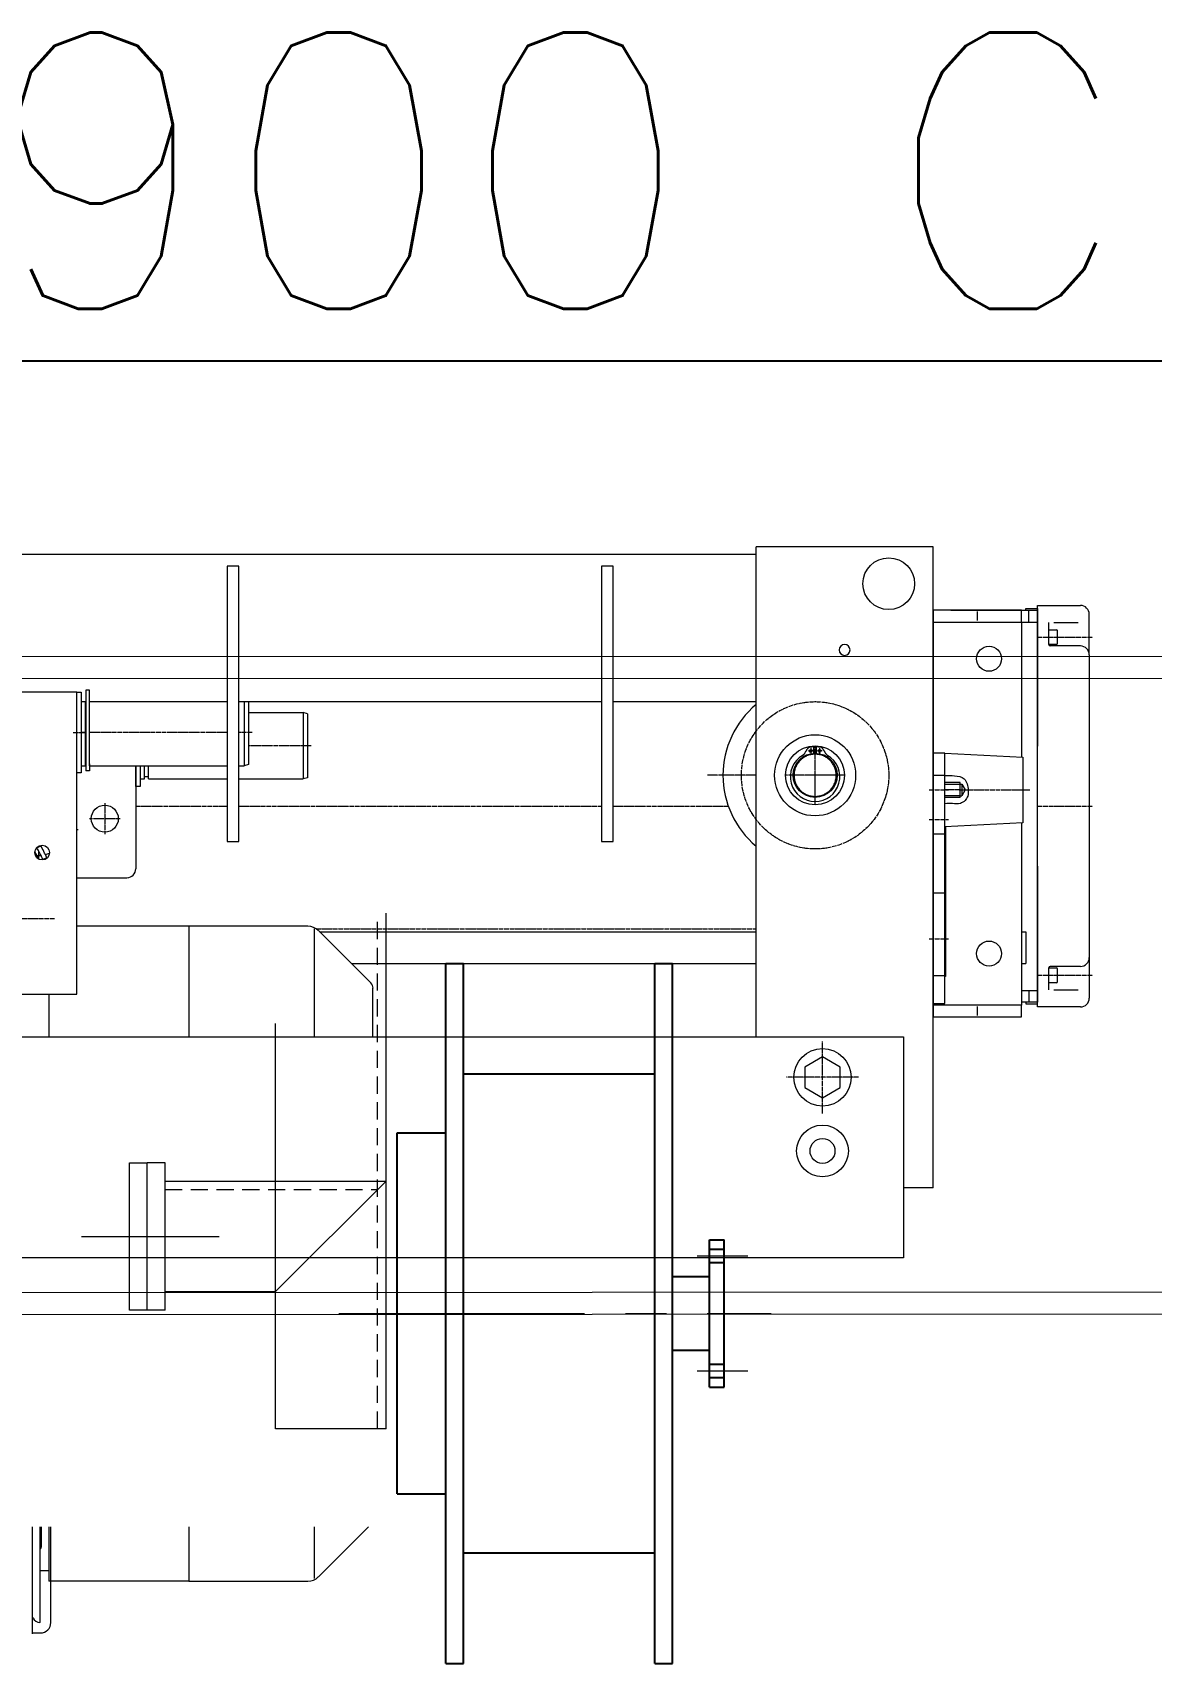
# Model space of a CAD drawing. Header units: millimetres. Extents: x 68421 to 1479662, y -51504 to 144751.
# Drawn here: x 1164468 to 1165481, y 15714 to 17191 of the extents above; entities that cross this region are included whole.
import ezdxf

# ---------------------------------------------------------------- set-up
doc = ezdxf.new("R2010")
doc.units = ezdxf.units.MM
doc.header["$LTSCALE"] = 0.35
doc.header["$MEASUREMENT"] = 0
for name, pattern in [('CENTER2', [28.575, 19.05, -3.175, 3.175, -3.175]), ('CONTIN', [0, 0, 0]), ('DASHED', [1290.855, 860.57, -430.285]), ('DOT_CENTER', [14, 12, -1, 0, -1]), ('HIDDEN', [9.525, 6.35, -3.175])]:
    doc.linetypes.add(name, pattern=pattern)
doc.layers.get('0').update_dxf_attribs({"linetype": 'CONTIN'})
for name, color, linetype in [('07', 7, 'CONTINUOUS'), ('11', 7, 'CONTIN'), ('2', 6, 'CONTIN'), ('Default', 7, 'CONTINUOUS')]:
    doc.layers.add(name, color=color, linetype=linetype)
doc.styles.add('SIMPLEX', font='simplex.shx', dxfattribs={"width": 0.8})

# ---------------------------------------------------------------- blocks, each defined once
blk = doc.blocks.new('A$C556C4CC6')
at = {"layer": '07', "color": 3, "linetype": 'Continuous', "ltscale": 100}
for p, q in [((72.5, 475), (84.5, 475)), ((72.5, 475), (72.5, 0)), ((84.5, 475), (84.5, 0)), ((214.5, 475), (214.5, 0)), ((214.5, 475), (226.5, 475)), ((226.5, 475), (226.5, 0)), ((84.5, 400), (214.5, 400)), ((39.5, 360), (39.5, 115)), ((39.5, 360), (72.5, 360)), ((251.5, 287.5), (251.5, 187.5)), ((251.5, 287.5), (261.5, 287.5)), ((251.5, 281), (261.5, 281)), ((261.5, 287.5), (261.5, 187.5)), ((251.5, 272), (261.5, 272)), ((226.5, 262.5), (251.5, 262.5)), ((226.5, 212.5), (251.5, 212.5)), ((251.5, 203), (261.5, 203)), ((251.5, 194), (261.5, 194)), ((251.5, 187.5), (261.5, 187.5)), ((39.5, 115), (72.5, 115)), ((84.5, 75), (214.5, 75)), ((72.5, 0), (84.5, 0)), ((214.5, 0), (226.5, 0))]:
    blk.add_line(p, q, dxfattribs=at)
at = {"layer": 'Default', "color": 1, "linetype": 'CENTER2', "lineweight": 13, "ltscale": 25}
for p, q in [((243.1, 276.5), (277.6, 276.5)), ((0, 237.5), (293.3, 237.5)), ((243.1, 198.5), (277.6, 198.5))]:
    blk.add_line(p, q, dxfattribs=at)
blk = doc.blocks.new('GHAGR')
at = {"color": 3, "linetype": 'Continuous', "lineweight": 0}
for p, q in [((1167754.9, -28294.1), (1169002.4, -28294.1)), ((1167754.9, -28294.1), (1169002.4, -28294.1)), ((1169002.4, -28731.1), (1169002.4, -28287.4)), ((1169002.4, -28731.1), (1169002.4, -28287.4)), ((1169162.6, -28287.4), (1169002.4, -28287.4)), ((1169162.6, -28287.4), (1169002.4, -28287.4)), ((1169002.4, -28427.5), (1169002.4, -28294.1)), ((1169002.4, -28427.5), (1169002.4, -28294.1)), ((1169162.6, -28474.2), (1169162.6, -28287.4)), ((1169162.6, -28867.9), (1169162.6, -28287.4)), ((1168534.1, -28304.8), (1168523.4, -28304.8)), ((1168523.4, -28304.8), (1168523.4, -28554.3)), ((1168534.1, -28554.3), (1168534.1, -28304.8)), ((1168873, -28304.8), (1168862.3, -28304.8)), ((1168862.3, -28304.8), (1168862.3, -28554.3)), ((1168873, -28554.3), (1168873, -28304.8)), ((1169242.6, -28344.8), (1169162.6, -28344.8)), ((1169162.6, -28344.8), (1169162.6, -28355.5)), ((1169178.6, -28344.8), (1169242.6, -28344.8)), ((1169202.6, -28346.1), (1169202.6, -28354.1)), ((1169242.6, -28344.8), (1169246.6, -28344.8)), ((1169242.6, -28355.5), (1169242.6, -28344.8)), ((1169246.6, -28344.8), (1169246.6, -28343.1)), ((1169246.6, -28343.1), (1169257.3, -28343.1)), ((1169246.6, -28344.8), (1169249.3, -28344.8)), ((1169249.3, -28355.5), (1169249.3, -28344.8)), ((1169249.3, -28344.8), (1169257.3, -28344.8)), ((1169257.3, -28704.1), (1169257.3, -28340.5)), ((1169257.3, -28340.5), (1169296, -28340.5)), ((1169257.3, -28343.1), (1169257.3, -28344.8)), ((1169257.3, -28344.8), (1169257.3, -28355.5)), ((1169304, -28385.2), (1169304, -28348.5)), ((1169162.6, -28355.5), (1169242.6, -28355.5)), ((1169162.6, -28355.5), (1169162.6, -28474.2)), ((1169242.6, -28355.5), (1169249.3, -28355.5)), ((1169242.6, -28355.5), (1169242.6, -28477.8)), ((1169249.3, -28355.5), (1169257.3, -28355.5)), ((1169257.3, -28355.5), (1169257.3, -28438.9)), ((1169267.3, -28362.5), (1169267.3, -28356)), ((1169267.3, -28369.2), (1169267.3, -28362.5)), ((1169267.3, -28362.5), (1169274.5, -28362.5)), ((1169267.3, -28375.8), (1169267.3, -28369.2)), ((1169272, -28356), (1169294, -28356)), ((1169275.3, -28375), (1169275.3, -28363.3)), ((1169274.5, -28375.8), (1169267.3, -28375.8)), ((1169296, -28377.2), (1169268.6, -28377.2)), ((1169304, -28385.2), (1169304, -28659.4)), ((1168387.3, -28418.9), (1168084.4, -28418.9)), ((1168387.3, -28692.4), (1168387.3, -28418.9)), ((1168387.3, -28418.9), (1168391.3, -28418.9)), ((1168387.3, -28492.2), (1168387.3, -28418.9)), ((1168391.3, -28418.9), (1168391.3, -28492.2)), ((1168391.3, -28427.5), (1168395.5, -28427.5)), ((1168391.3, -28427.5), (1168395.5, -28427.5)), ((1168395.5, -28427.5), (1168395.3, -28427.5)), ((1168395.3, -28483.6), (1168395.3, -28427.5)), ((1168398.9, -28417.2), (1168395.5, -28417.2)), ((1168395.5, -28417.2), (1168395.5, -28490.2)), ((1168398.9, -28425.5), (1168398.9, -28417.2)), ((1168398.9, -28483.9), (1168398.9, -28425.5)), ((1168398.9, -28427.5), (1168523.4, -28427.5)), ((1168398.9, -28427.5), (1168523.4, -28427.5)), ((1168398.9, -28485.6), (1168398.9, -28427.5)), ((1168534.1, -28427.5), (1168862.3, -28427.5)), ((1168534.1, -28427.5), (1168862.3, -28427.5)), ((1168538.8, -28427.5), (1168538.8, -28485.6)), ((1168542.8, -28427.5), (1168542.8, -28484.5)), ((1168873, -28427.5), (1169002.4, -28427.5)), ((1168873, -28427.5), (1169002.4, -28427.5)), ((1168542.8, -28437.5), (1168592.2, -28437.5)), ((1168592.2, -28437.5), (1168592.2, -28497.6)), ((1168596.2, -28438.6), (1168592.2, -28437.5)), ((1168596.2, -28438.6), (1168596.2, -28496.5)), ((1169257.3, -28438.9), (1169257.3, -28468)), ((1169257.3, -28468.9), (1169257.3, -28438.9)), ((1169054.5, -28474.3), (1169054.5, -28468.5)), ((1169057.2, -28474.3), (1169057.2, -28468.5)), ((1168391.3, -28485.6), (1168395.3, -28485.6)), ((1168395.5, -28483.6), (1168395.3, -28483.6)), ((1168395.3, -28485.6), (1168395.3, -28483.6)), ((1168398.9, -28483.9), (1168398.9, -28485.6)), ((1168398.9, -28485.6), (1168523.4, -28485.6)), ((1168398.9, -28485.6), (1168398.9, -28490.2)), ((1168440.7, -28485.6), (1168440.7, -28579)), ((1168440.7, -28504.3), (1168440.7, -28485.6)), ((1168444.7, -28485.6), (1168444.7, -28504.3)), ((1168448.7, -28495.6), (1168448.7, -28485.6)), ((1168452.2, -28495.6), (1168452.2, -28485.6)), ((1168534.1, -28485.6), (1168538.8, -28485.6)), ((1168542.8, -28484.5), (1168538.8, -28485.6)), ((1169162.6, -28494.3), (1169162.6, -28474.2)), ((1169162.6, -28474.2), (1169162.6, -28493.6)), ((1169162.6, -28474.2), (1169162.6, -28494.3)), ((1169173.2, -28474.2), (1169162.6, -28474.2)), ((1169162.6, -28474.2), (1169162.6, -28494.3)), ((1169173.2, -28474.2), (1169162.6, -28474.2)), ((1169173.2, -28487.7), (1169173.2, -28474.2)), ((1169173.2, -28494.3), (1169173.2, -28474.2)), ((1169173.2, -28474.2), (1169244, -28477.9)), ((1169173.2, -28494.3), (1169173.2, -28474.2)), ((1169244, -28477.9), (1169244, -28537.3)), ((1168391.3, -28492.2), (1168387.3, -28492.2)), ((1168398.9, -28490.2), (1168395.5, -28490.2)), ((1168444.7, -28497.6), (1168448.7, -28497.6)), ((1168448.7, -28497.6), (1168448.7, -28495.6)), ((1168452.2, -28495.6), (1168448.7, -28495.6)), ((1168452.2, -28497.6), (1168452.2, -28495.6)), ((1168452.2, -28497.6), (1168523.4, -28497.6)), ((1168534.1, -28497.6), (1168592.2, -28497.6)), ((1168596.2, -28496.5), (1168592.2, -28497.6)), ((1169162.6, -28675.7), (1169162.6, -28494.3)), ((1169162.6, -28494.3), (1169173.2, -28494.3)), ((1169162.6, -28494.3), (1169162.6, -28675.7)), ((1169162.6, -28494.3), (1169162.6, -28675.7)), ((1169173.2, -28494.3), (1169173.2, -28487.7)), ((1169173.2, -28494.4), (1169173.2, -28494.3)), ((1169173.2, -28675.7), (1169173.2, -28494.3)), ((1169173.2, -28494.4), (1169173.2, -28494.3)), ((1169173.2, -28500.9), (1169173.2, -28494.4)), ((1169173.2, -28500.9), (1169173.2, -28494.4)), ((1169173.2, -28502.3), (1169173.2, -28500.9)), ((1169173.2, -28502.3), (1169173.2, -28500.9)), ((1169187.1, -28500.9), (1169173.2, -28500.9)), ((1169187.1, -28502.3), (1169187.1, -28500.9)), ((1168444.7, -28504.3), (1168440.7, -28504.3)), ((1169173.2, -28512.9), (1169173.2, -28502.3)), ((1169173.2, -28502.3), (1169187.1, -28502.3)), ((1169173.2, -28507.6), (1169173.2, -28502.3)), ((1169173.2, -28512.9), (1169173.2, -28507.6)), ((1169173.2, -28514.3), (1169173.2, -28512.9)), ((1169187.1, -28512.9), (1169173.2, -28512.9)), ((1169173.2, -28514.3), (1169173.2, -28512.9)), ((1169173.2, -28517), (1169173.2, -28514.3)), ((1169173.2, -28517), (1169173.2, -28514.3)), ((1169187.1, -28514.3), (1169173.2, -28514.3)), ((1169173.2, -28520), (1169173.2, -28517)), ((1169173.2, -28520), (1169173.2, -28517)), ((1169187.1, -28502.3), (1169188.6, -28502.3)), ((1169187.1, -28512.9), (1169187.1, -28502.3)), ((1169187.1, -28512.9), (1169188.6, -28512.9)), ((1169187.1, -28514.3), (1169187.1, -28512.9)), ((1169188.6, -28502.3), (1169191.7, -28507.6)), ((1169188.6, -28502.3), (1169188.6, -28512.9)), ((1169191.7, -28507.6), (1169188.6, -28512.9)), ((1169173.2, -28541), (1169173.2, -28520)), ((1169173.2, -28701.1), (1169173.2, -28520)), ((1169244, -28537.3), (1169173.2, -28541)), ((1169173.9, -28540.9), (1169173.9, -28676.4)), ((1169242.6, -28537.4), (1169242.6, -28702.4)), ((1168351.3, -28560), (1168354.8, -28558.1)), ((1168523.4, -28554.3), (1168534.1, -28554.3)), ((1168862.3, -28554.3), (1168873, -28554.3)), ((1168360.2, -28569), (1168356.6, -28570.6)), ((1169257.3, -28605.7), (1169257.3, -28575.6)), ((1168387.3, -28587), (1168432.7, -28587)), ((1169257.3, -28576.6), (1169257.3, -28605.7)), ((1169257.3, -28605.7), (1169257.3, -28689.1)), ((1168488.7, -28630.9), (1168387.3, -28630.9)), ((1168596.6, -28630.9), (1168488.7, -28630.9)), ((1168488.7, -28630.9), (1168488.7, -28731.1)), ((1168602.2, -28633.4), (1168602.2, -28731.1)), ((1168606.1, -28634.8), (1168653.6, -28682.3)), ((1168607.2, -28635.9), (1169002.4, -28635.9)), ((1169173.2, -28635.9), (1169173.9, -28635.9)), ((1169242.6, -28635.9), (1169246.6, -28635.9)), ((1169246.6, -28635.9), (1169246.6, -28664.7)), ((1169304, -28659.4), (1169304, -28696.1)), ((1168636, -28664.7), (1169002.4, -28664.7)), ((1169162.6, -28675.7), (1169162.6, -28701.1)), ((1169162.6, -28701.1), (1169162.6, -28675.7)), ((1169162.6, -28675.7), (1169173.2, -28675.7)), ((1169162.6, -28675.7), (1169162.6, -28701.1)), ((1169162.6, -28676.4), (1169162.6, -28701.1)), ((1169173.2, -28664.7), (1169173.9, -28664.7)), ((1169173.2, -28701.1), (1169173.2, -28675.7)), ((1169173.9, -28676.4), (1169173.2, -28676.4)), ((1169242.6, -28664.7), (1169246.6, -28664.7)), ((1169267.3, -28675.4), (1169267.3, -28668.7)), ((1169267.3, -28668.7), (1169274.5, -28668.7)), ((1169267.3, -28682.1), (1169267.3, -28675.4)), ((1169296, -28667.4), (1169268.6, -28667.4)), ((1169275.3, -28681.3), (1169275.3, -28669.5)), ((1168084.4, -28692.4), (1168387.3, -28692.4)), ((1168362, -28692.4), (1168362, -28731.1)), ((1168362, -28692.4), (1168362, -28731.1)), ((1168655.5, -28731.1), (1168655.5, -28687.1)), ((1169242.6, -28689.1), (1169249.3, -28689.1)), ((1169249.3, -28689.1), (1169249.3, -28699.7)), ((1169249.3, -28689.1), (1169257.3, -28689.1)), ((1169257.3, -28689.1), (1169257.3, -28699.7)), ((1169267.3, -28688.6), (1169267.3, -28682.1)), ((1169274.5, -28682.1), (1169267.3, -28682.1)), ((1169272, -28688.6), (1169294, -28688.6)), ((1169162.6, -28701.1), (1169162.6, -28702.4)), ((1169162.6, -28701.1), (1169173.2, -28701.1)), ((1169162.6, -28867.9), (1169162.6, -28701.1)), ((1169162.6, -28701.1), (1169173.2, -28701.1)), ((1169242.6, -28702.4), (1169162.6, -28702.4)), ((1169162.6, -28702.4), (1169162.6, -28713.1)), ((1169202.6, -28703.7), (1169202.6, -28711.7)), ((1169246.6, -28699.7), (1169242.6, -28699.7)), ((1169242.6, -28713.1), (1169242.6, -28702.4)), ((1169246.6, -28699.7), (1169246.6, -28701.4)), ((1169249.3, -28699.7), (1169246.6, -28699.7)), ((1169246.6, -28701.4), (1169257.3, -28701.4)), ((1169257.3, -28699.7), (1169249.3, -28699.7)), ((1169257.3, -28701.4), (1169257.3, -28699.7)), ((1169296, -28704.1), (1169257.3, -28704.1)), ((1169162.6, -28713.1), (1169242.6, -28713.1)), ((1167621.4, -28731.1), (1169135.9, -28731.1)), ((1169135.9, -28731.1), (1169135.9, -28931.2)), ((1169062.5, -28749.3), (1169046.5, -28758.5)), ((1169078.5, -28758.5), (1169062.5, -28749.3)), ((1169046.5, -28758.5), (1169046.5, -28777)), ((1169078.5, -28777), (1169078.5, -28758.5)), ((1169046.5, -28777), (1169062.5, -28786.3)), ((1169062.5, -28786.3), (1169078.5, -28777)), ((1169162.6, -28867.9), (1169135.9, -28867.9)), ((1169162.6, -28867.9), (1169135.9, -28867.9)), ((1169135.9, -28931.2), (1167621.4, -28931.2)), ((1168347.3, -29271.9), (1168347.3, -29174.9)), ((1168354.1, -29195.3), (1168354.1, -29174.9)), ((1168355.4, -29182.9), (1168355.4, -29174.9)), ((1168362, -29174.9), (1168362, -29214.8)), ((1168362, -29174.9), (1168362, -29224.1)), ((1168363.8, -29261.6), (1168363.8, -29174.9)), ((1168488.7, -29174.9), (1168488.7, -29224.1)), ((1168602.2, -29174.9), (1168602.2, -29221.6)), ((1168651.4, -29174.9), (1168606.1, -29220.2)), ((1168354.1, -29252.2), (1168354.1, -29195.3)), ((1168355.4, -29191.7), (1168355.4, -29182.9)), ((1168362, -29214.8), (1168354.1, -29214.8)), ((1168488.7, -29224.1), (1168362, -29224.1)), ((1168488.7, -29224.1), (1168596.6, -29224.1)), ((1168354, -29252.2), (1168354.1, -29252.2)), ((1168354.1, -29261.6), (1168354.1, -29252.2)), ((1168347.8, -29257.5), (1168347.3, -29256.4)), ((1168354.1, -29261.6), (1168354, -29261.6)), ((1168347.3, -29270.9), (1168354.5, -29270.9))]:
    blk.add_line(p, q, dxfattribs=at)
at = {"color": 3, "linetype": 'DOT_CENTER', "lineweight": 0}
for p, q in [((1169257.3, -28369.2), (1169307.3, -28369.2)), ((1168384, -28455.6), (1168394.7, -28455.6)), ((1168395.5, -28455.6), (1168391.3, -28455.6)), ((1168523.4, -28455.6), (1168398.9, -28455.6)), ((1168546.1, -28455.6), (1168534.1, -28455.6)), ((1168599.5, -28467.6), (1168542.8, -28467.6)), ((1169054.2, -28472.2), (1169049.4, -28472.2)), ((1169051.8, -28469.8), (1169051.8, -28474.6)), ((1169055.8, -28494.3), (1169055.8, -28467.6)), ((1169055.8, -28494.3), (1169055.8, -28471.6)), ((1169062.2, -28472.2), (1169057.4, -28472.2)), ((1169059.8, -28469.8), (1169059.8, -28474.6)), ((1169002.4, -28494.3), (1168958.5, -28494.3)), ((1169055.8, -28494.3), (1169029.1, -28494.3)), ((1169055.8, -28494.3), (1169033.1, -28494.3)), ((1169082.5, -28494.3), (1169055.8, -28494.3)), ((1169055.8, -28520.9), (1169055.8, -28494.3)), ((1169055.8, -28516.9), (1169055.8, -28494.3)), ((1169078.5, -28494.3), (1169055.8, -28494.3)), ((1169159.2, -28507.6), (1169176.6, -28507.6)), ((1169186.3, -28507.6), (1169173.2, -28507.6)), ((1169186.3, -28507.6), (1169194.3, -28507.6)), ((1169194.3, -28507.6), (1169250.2, -28507.6)), ((1168412.7, -28519.6), (1168412.7, -28547.6)), ((1168440.7, -28522.3), (1168523.4, -28522.3)), ((1168534.1, -28522.3), (1168862.3, -28522.3)), ((1168873, -28522.3), (1168977.3, -28522.3)), ((1169257.3, -28522.3), (1169307.3, -28522.3)), ((1168388.7, -28543.6), (1168387.3, -28543.6)), ((1168426.7, -28533.6), (1168398.7, -28533.6)), ((1169159.2, -28534.3), (1169176.6, -28534.3)), ((1168352.6, -28562.6), (1168352.6, -28570)), ((1168367.3, -28624.3), (1168104.5, -28624.3)), ((1168604.3, -28633.4), (1169002.4, -28633.4)), ((1169173.2, -28633.4), (1169173.9, -28633.4)), ((1169159.2, -28642.4), (1169176.6, -28642.4)), ((1169173.2, -28642.4), (1169176.6, -28642.4)), ((1169257.3, -28675.4), (1169307.3, -28675.4)), ((1169062.5, -28800.5), (1169062.5, -28735.1)), ((1169095.2, -28767.8), (1169029.8, -28767.8))]:
    blk.add_line(p, q, dxfattribs=at)
at = {"lineweight": 0}
for p, q in [((1162109, -28388.4), (1174805.7, -28384.9)), ((1162135.5, -28408.3), (1174779.2, -28404.8)), ((1162638.9, -28964.3), (1174275.8, -28960.7)), ((1162625.3, -28984.2), (1174289.4, -28980.6))]:
    blk.add_line(p, q, dxfattribs=at)
at = {"color": 3, "linetype": 'DASHED', "lineweight": 0}
for p, q in [((1169054.5, -28475.2), (1169054.5, -28474.3)), ((1169057.2, -28475.2), (1169057.2, -28474.3)), ((1169173.2, -28547.6), (1169162.6, -28547.6)), ((1169173.2, -28601), (1169162.6, -28601))]:
    blk.add_line(p, q, dxfattribs=at)
at = {"color": 3, "lineweight": 0}
for p, q in [((1168667.4, -29086), (1168667.4, -28619)), ((1168567.3, -29086), (1168567.3, -28719.1)), ((1168435.2, -28978.6), (1168435.2, -28845.2)), ((1168435.2, -28845.2), (1168451.2, -28845.2)), ((1168448.5, -28845.2), (1168451.2, -28845.2)), ((1168451.2, -28978.6), (1168451.2, -28845.2)), ((1168467.2, -28845.2), (1168451.2, -28845.2)), ((1168467.2, -28978.6), (1168467.2, -28845.2)), ((1168467.2, -28861.9), (1168667.4, -28861.9)), ((1168567.3, -28961.9), (1168667.4, -28861.9)), ((1168467.2, -28961.9), (1168567.3, -28961.9)), ((1168451.2, -28978.6), (1168435.2, -28978.6)), ((1168467.2, -28978.6), (1168451.2, -28978.6)), ((1168667.4, -29086), (1168567.3, -29086))]:
    blk.add_line(p, q, dxfattribs=at)
at = {"color": 3, "linetype": 'HIDDEN', "lineweight": 0, "ltscale": 7}
for p, q in [((1168659.7, -29086), (1168659.7, -28626.6)), ((1168467.2, -28869.5), (1168659.7, -28869.5))]:
    blk.add_line(p, q, dxfattribs=at)
at = {"color": 3, "linetype": 'CENTER2', "lineweight": 0, "ltscale": 25}
blk.add_line((1168391.5, -28911.9), (1168516.3, -28911.9), dxfattribs=at)
at = {"color": 3, "linetype": 'Continuous', "lineweight": 0}
for centre, radius in [((1169122.5, -28320.8), 23.4), ((1169213.3, -28388.8), 11.3), ((1169055.8, -28494.3), 36.7), ((1169055.8, -28494.3), 26.7), ((1169051.8, -28472.2), 1.33), ((1169059.8, -28472.2), 1.33), ((1169055.8, -28494.3), 20), ((1168412.7, -28533.6), 12.2), ((1168356, -28564.3), 6.67), ((1169213.3, -28655.7), 11.3), ((1169062.5, -28767.8), 26), ((1169062.5, -28834.5), 23.4), ((1169062.5, -28834.5), 11.3)]:
    blk.add_circle(centre, radius, dxfattribs=at)
at = {"color": 3, "linetype": 'DOT_CENTER', "lineweight": 0}
blk.add_circle((1169055.8, -28494.3), 66.7, dxfattribs=at)
at = {"color": 3, "linetype": 'Continuous', "lineweight": 0}
for centre, radius, start, end in [((1169296, -28348.5), 8.01, 0, 90), ((1169274.5, -28363.3), 0.801, 0, 90), ((1169082.5, -28380.8), 4.94, 0, 180), ((1169082.5, -28380.8), 4.94, 180, 0), ((1169268.6, -28375.8), 1.33, 180, 270), ((1169274.5, -28375), 0.801, 270, 0), ((1169296, -28385.2), 8.01, 0, 90), ((1169055.8, -28494.3), 83.4, 129.7918, 230.2082), ((1169031, -28464.1), 18.5, 331.1429, 332.7101), ((1169011.3, -28454), 40.8, 332.7101, 333.4348), ((1169171.9, -28534.4), 138.9, 153.1623, 153.3765), ((1169065.7, -28480.7), 19.9, 151.6738, 153.1623), ((1169058.8, -28477), 12.1, 149.2682, 151.6738), ((1169054.6, -28474.5), 7.21, 145.3419, 149.2682), ((1169053, -28473.4), 5.23, 140.1132, 145.3419), ((1169051.8, -28472.4), 3.66, 132.8972, 140.1132), ((1169051.3, -28471.8), 2.88, 124.0037, 132.8972), ((1169051, -28471.4), 2.35, 113.197, 124.0037), ((1169050.9, -28471.3), 2.26, 101.6785, 113.197), ((1169055.8, -28494.3), 25.8, 92.97, 101.9615), ((1169055.8, -28494.3), 25.8, 78.0385, 87.03), ((1169060.7, -28471.3), 2.26, 66.803, 78.3215), ((1169060.7, -28471.4), 2.35, 55.9963, 66.803), ((1169060.4, -28471.8), 2.88, 47.1028, 55.9963), ((1169059.8, -28472.4), 3.66, 39.8868, 47.1028), ((1169058.6, -28473.4), 5.23, 34.6581, 39.8868), ((1169057, -28474.5), 7.21, 30.7318, 34.6581), ((1169052.8, -28477), 12.1, 28.3262, 30.7318), ((1169046, -28480.7), 19.9, 26.8377, 28.3262), ((1168939.8, -28534.4), 138.9, 26.6235, 26.8377), ((1169100.4, -28454), 40.8, 206.5652, 207.2899), ((1169080.6, -28464.1), 18.5, 207.2899, 208.8571), ((1169055.8, -28495.6), 22.4, 120.3714, 59.6286), ((1169041.6, -28471.3), 5.67, 300.4319, 305.1137), ((1169041.7, -28471.4), 5.58, 305.1137, 309.8182), ((1169041.2, -28470.9), 6.29, 309.8182, 313.9786), ((1169041, -28470.7), 6.52, 313.9786, 318.0064), ((1169040.1, -28469.8), 7.85, 318.0064, 321.3849), ((1169039.6, -28469.4), 8.44, 321.3849, 324.5733), ((1169037.6, -28468), 10.9, 324.5733, 327.0946), ((1169036.7, -28467.5), 11.9, 327.0946, 329.4373), ((1169032.6, -28465), 16.7, 329.4373, 331.1429), ((1169079, -28465), 16.7, 208.8571, 210.5627), ((1169074.9, -28467.5), 11.9, 210.5627, 212.9054), ((1169074, -28468), 10.9, 212.9054, 215.4267), ((1169072, -28469.4), 8.44, 215.4267, 218.6151), ((1169071.6, -28469.8), 7.85, 218.6151, 221.9936), ((1169070.6, -28470.7), 6.52, 221.9936, 226.0214), ((1169070.4, -28470.9), 6.29, 226.0214, 230.1818), ((1169070, -28471.4), 5.58, 230.1818, 234.8863), ((1169070, -28471.3), 5.67, 234.8863, 239.5681), ((1168235.9, -28624.3), 132.1, 24, 29.2802), ((1168235.9, -28624.3), 136.1, 24, 29.2837), ((1168235.9, -28624.3), 128.8, 24.9204, 28.2097), ((1168352.6, -28543.6), 23.4, 266.3042, 275.3673), ((1168352.6, -28543.6), 23.4, 285.5541, 295.3407), ((1168432.7, -28579), 8.01, 270, 0), ((1168596.6, -28644.3), 13.3, 45, 90), ((1169296, -28659.4), 8.01, 270, 0), ((1169268.6, -28668.7), 1.33, 90, 180), ((1169274.5, -28669.5), 0.801, 0, 90), ((1168648.9, -28687.1), 6.67, 0, 45), ((1169274.5, -28681.3), 0.801, 270, 0), ((1169296, -28696.1), 8.01, 270, 0), ((1168350.1, -29191.7), 5.34, 318.5904, 0), ((1168596.6, -29210.8), 13.3, 270, 315), ((1168354, -29254.9), 6.67, 202.5, 270), ((1168354.5, -29261.6), 9.34, 270, 0)]:
    blk.add_arc(centre, radius, start, end, dxfattribs=at)
at = {"color": 3, "linetype": 'DASHED', "lineweight": 0}
for start, end in [(94.01, 85.99), (85.99, 94.01)]:
    blk.add_arc((1169055.8, -28494.3), 19.1, start, end, dxfattribs=at)
at = {"color": 3, "linetype": 'Continuous', "lineweight": 0}
blk.add_open_spline([(1169173.2, -28494.4), (1169176.1, -28494.4), (1169182, -28494.5), (1169190.5, -28495.8), (1169193.9, -28502.1), (1169194.3, -28506.7), (1169194.5, -28510.4), (1169194, -28513.8), (1169191.8, -28517.5), (1169186.7, -28520.6), (1169180.2, -28519.7), (1169175.5, -28519.9), (1169173.2, -28520)], degree=3, knots=[0, 0, 0, 0, 6.66504, 13.428818, 17.403272, 21.630552, 23.771484, 25.84481, 29.327677, 33.029169, 38.478037, 43.595058, 43.595058, 43.595058, 43.595058], dxfattribs=at)
at = {"color": 3, "linetype": 'Continuous', "lineweight": 0, "ltscale": 100, "extrusion": (0, 0, -1), "xscale": 1.334301066017276, "yscale": 1.334301066017276, "zscale": -1.334301066017276, "rotation": 180}
blk.add_blockref('A$C556C4CC6', (-1168624.6, -28664.7), dxfattribs=at)

msp = doc.modelspace()

# ---------------------------------------------------------------- linework, layer by layer
at = {"layer": '2'}
msp.add_line((1158177.65004, 16893.71521), (1170926.89908, 16893.71521), dxfattribs=at)

# ---------------------------------------------------------------- block references
at = {"linetype": 'Continuous', "lineweight": 5}
msp.add_blockref('GHAGR', (-3879.70152, 45012.65637), dxfattribs=at)

# ---------------------------------------------------------------- texts
at = {"layer": '11', "style": 'SIMPLEX'}
msp.add_text('13900 Crane Span', height=250, dxfattribs=at).set_placement((1163994.67445, 16940.92224))

doc.saveas('drawing.dxf')
